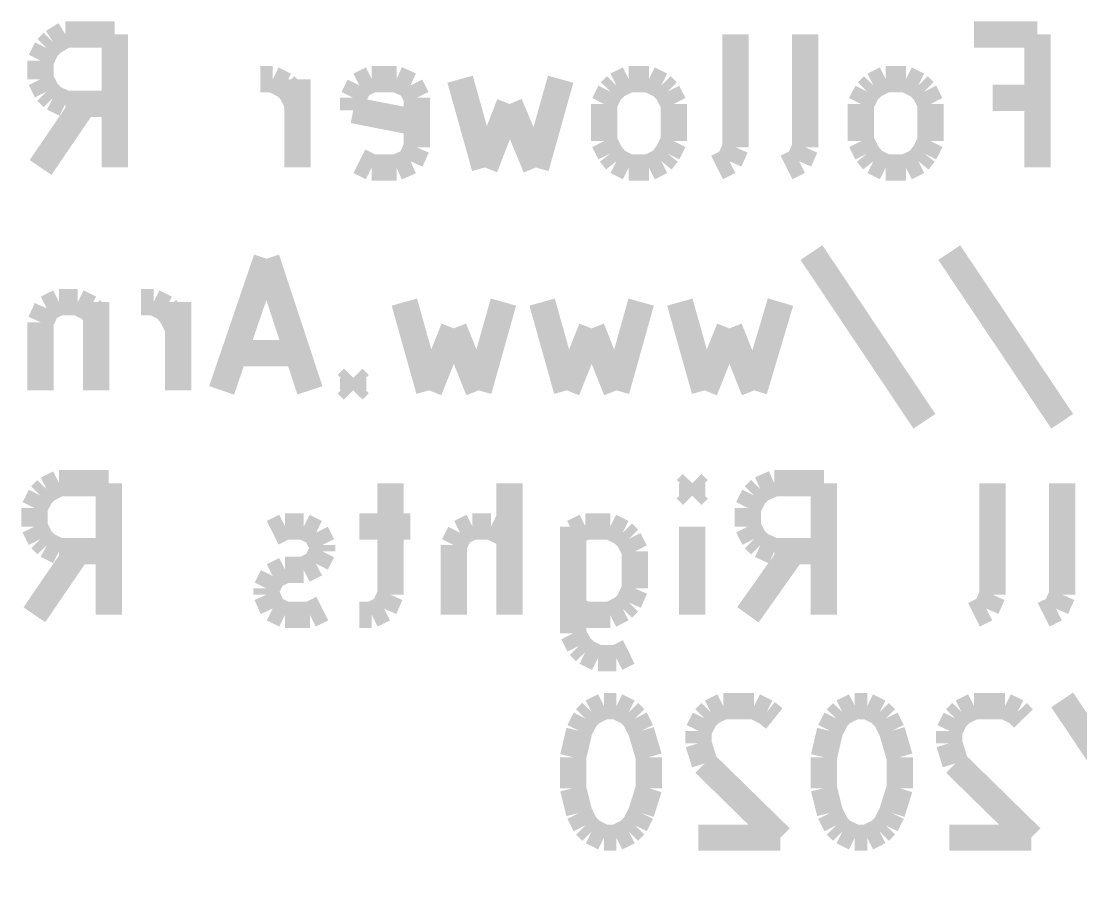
# Model space of a CAD drawing. Header units: millimetres. Extents: x 10 to 287, y 10 to 200.
# Drawn here: x 112.49 to 124.57, y 128.31 to 138.12 of the extents above; entities that cross this region are included whole.
import ezdxf

# ---------------------------------------------------------------- set-up
doc = ezdxf.new("R2010")
doc.units = ezdxf.units.MM
doc.layers.add('P', color=7, linetype='Continuous')

msp = doc.modelspace()

# ---------------------------------------------------------------- linework, layer by layer
at = {"layer": 'P', "const_width": 0.3}
for points in [[(112.854, 137.883), (112.783, 137.813)], [(112.854, 137.883), (112.783, 137.813)], [(112.854, 137.883), (112.783, 137.813)], [(112.854, 137.883), (112.783, 137.813)], [(112.995, 137.971), (112.854, 137.883)], [(112.995, 137.971), (112.854, 137.883)], [(112.995, 137.971), (112.854, 137.883)], [(112.995, 137.971), (112.854, 137.883)], [(113.559, 137.971), (112.995, 137.971)], [(113.559, 137.971), (112.995, 137.971)], [(113.559, 137.971), (112.995, 137.971)], [(113.559, 137.971), (112.995, 137.971)], [(113.559, 136.454), (113.559, 137.971)], [(113.559, 136.454), (113.559, 137.971)], [(113.559, 136.454), (113.559, 137.971)], [(113.559, 136.454), (113.559, 137.971)], [(120.632, 136.684), (120.632, 137.971)], [(120.632, 136.684), (120.632, 137.971)], [(120.632, 136.684), (120.632, 137.971)], [(120.632, 136.684), (120.632, 137.971)], [(121.426, 136.684), (121.426, 137.971)], [(121.426, 136.684), (121.426, 137.971)], [(121.426, 136.684), (121.426, 137.971)], [(121.426, 136.684), (121.426, 137.971)], [(124.072, 137.971), (123.349, 137.971)], [(124.072, 137.971), (123.349, 137.971)], [(124.072, 137.971), (123.349, 137.971)], [(124.072, 137.971), (123.349, 137.971)], [(124.072, 136.454), (124.072, 137.971)], [(124.072, 136.454), (124.072, 137.971)], [(124.072, 136.454), (124.072, 137.971)], [(124.072, 136.454), (124.072, 137.971)], [(112.783, 137.813), (112.713, 137.672)], [(112.783, 137.813), (112.713, 137.672)], [(112.783, 137.813), (112.713, 137.672)], [(112.783, 137.813), (112.713, 137.672)], [(112.713, 137.672), (112.713, 137.46)], [(112.713, 137.672), (112.713, 137.46)], [(112.713, 137.672), (112.713, 137.46)], [(112.713, 137.672), (112.713, 137.46)], [(112.713, 137.46), (112.783, 137.319)], [(112.713, 137.46), (112.783, 137.319)], [(112.713, 137.46), (112.783, 137.319)], [(112.713, 137.46), (112.783, 137.319)], [(115.358, 137.46), (115.217, 137.46)], [(115.358, 137.46), (115.217, 137.46)], [(115.358, 137.46), (115.217, 137.46)], [(115.358, 137.46), (115.217, 137.46)], [(115.499, 137.389), (115.358, 137.46)], [(115.499, 137.389), (115.358, 137.46)], [(115.499, 137.389), (115.358, 137.46)], [(115.499, 137.389), (115.358, 137.46)], [(115.57, 137.319), (115.499, 137.389)], [(115.57, 137.319), (115.499, 137.389)], [(115.57, 137.319), (115.499, 137.389)], [(115.57, 137.319), (115.499, 137.389)], [(115.641, 136.454), (115.641, 137.46)], [(115.641, 136.454), (115.641, 137.46)], [(115.641, 136.454), (115.641, 137.46)], [(115.641, 136.454), (115.641, 137.46)], [(116.346, 137.389), (116.276, 137.248)], [(116.346, 137.389), (116.276, 137.248)], [(116.346, 137.389), (116.276, 137.248)], [(116.346, 137.389), (116.276, 137.248)], [(116.487, 137.46), (116.346, 137.389)], [(116.487, 137.46), (116.346, 137.389)], [(116.487, 137.46), (116.346, 137.389)], [(116.487, 137.46), (116.346, 137.389)], [(116.769, 137.46), (116.487, 137.46)], [(116.769, 137.46), (116.487, 137.46)], [(116.769, 137.46), (116.487, 137.46)], [(116.769, 137.46), (116.487, 137.46)], [(116.928, 137.389), (116.769, 137.46)], [(116.928, 137.389), (116.769, 137.46)], [(116.928, 137.389), (116.769, 137.46)], [(116.928, 137.389), (116.769, 137.46)], [(116.999, 137.248), (116.928, 137.389)], [(116.999, 137.248), (116.928, 137.389)], [(116.999, 137.248), (116.928, 137.389)], [(116.999, 137.248), (116.928, 137.389)], [(117.775, 136.454), (117.493, 137.46)], [(117.775, 136.454), (117.493, 137.46)], [(117.775, 136.454), (117.493, 137.46)], [(117.775, 136.454), (117.493, 137.46)], [(118.639, 137.46), (118.357, 136.454)], [(118.639, 137.46), (118.357, 136.454)], [(118.639, 137.46), (118.357, 136.454)], [(118.639, 137.46), (118.357, 136.454)], [(119.274, 137.389), (119.204, 137.319)], [(119.274, 137.389), (119.204, 137.319)], [(119.274, 137.389), (119.204, 137.319)], [(119.274, 137.389), (119.204, 137.319)], [(119.415, 137.46), (119.274, 137.389)], [(119.415, 137.46), (119.274, 137.389)], [(119.415, 137.46), (119.274, 137.389)], [(119.415, 137.46), (119.274, 137.389)], [(119.645, 137.46), (119.415, 137.46)], [(119.645, 137.46), (119.415, 137.46)], [(119.645, 137.46), (119.415, 137.46)], [(119.645, 137.46), (119.415, 137.46)], [(119.786, 137.389), (119.645, 137.46)], [(119.786, 137.389), (119.645, 137.46)], [(119.786, 137.389), (119.645, 137.46)], [(119.786, 137.389), (119.645, 137.46)], [(119.856, 137.319), (119.786, 137.389)], [(119.856, 137.319), (119.786, 137.389)], [(119.856, 137.319), (119.786, 137.389)], [(119.856, 137.319), (119.786, 137.389)], [(122.202, 137.389), (122.132, 137.319)], [(122.202, 137.389), (122.132, 137.319)], [(122.202, 137.389), (122.132, 137.319)], [(122.202, 137.389), (122.132, 137.319)], [(122.343, 137.46), (122.202, 137.389)], [(122.343, 137.46), (122.202, 137.389)], [(122.343, 137.46), (122.202, 137.389)], [(122.343, 137.46), (122.202, 137.389)], [(122.573, 137.46), (122.343, 137.46)], [(122.573, 137.46), (122.343, 137.46)], [(122.573, 137.46), (122.343, 137.46)], [(122.573, 137.46), (122.343, 137.46)], [(122.714, 137.389), (122.573, 137.46)], [(122.714, 137.389), (122.573, 137.46)], [(122.714, 137.389), (122.573, 137.46)], [(122.714, 137.389), (122.573, 137.46)], [(122.784, 137.319), (122.714, 137.389)], [(122.784, 137.319), (122.714, 137.389)], [(122.784, 137.319), (122.714, 137.389)], [(122.784, 137.319), (122.714, 137.389)], [(112.783, 137.319), (112.854, 137.248)], [(112.783, 137.319), (112.854, 137.248)], [(112.783, 137.319), (112.854, 137.248)], [(112.783, 137.319), (112.854, 137.248)], [(115.641, 137.178), (115.57, 137.319)], [(115.641, 137.178), (115.57, 137.319)], [(115.641, 137.178), (115.57, 137.319)], [(115.641, 137.178), (115.57, 137.319)], [(119.204, 137.319), (119.133, 137.178)], [(119.204, 137.319), (119.133, 137.178)], [(119.204, 137.319), (119.133, 137.178)], [(119.204, 137.319), (119.133, 137.178)], [(119.927, 137.178), (119.856, 137.319)], [(119.927, 137.178), (119.856, 137.319)], [(119.927, 137.178), (119.856, 137.319)], [(119.927, 137.178), (119.856, 137.319)], [(122.132, 137.319), (122.061, 137.178)], [(122.132, 137.319), (122.061, 137.178)], [(122.132, 137.319), (122.061, 137.178)], [(122.132, 137.319), (122.061, 137.178)], [(122.855, 137.178), (122.784, 137.319)], [(122.855, 137.178), (122.784, 137.319)], [(122.855, 137.178), (122.784, 137.319)], [(122.855, 137.178), (122.784, 137.319)], [(112.713, 136.454), (113.206, 137.178)], [(112.713, 136.454), (113.206, 137.178)], [(112.713, 136.454), (113.206, 137.178)], [(112.713, 136.454), (113.206, 137.178)], [(112.854, 137.248), (112.995, 137.178)], [(112.854, 137.248), (112.995, 137.178)], [(112.854, 137.248), (112.995, 137.178)], [(112.854, 137.248), (112.995, 137.178)], [(112.995, 137.178), (113.559, 137.178)], [(112.995, 137.178), (113.559, 137.178)], [(112.995, 137.178), (113.559, 137.178)], [(112.995, 137.178), (113.559, 137.178)], [(116.276, 137.248), (116.276, 137.107)], [(116.276, 137.248), (116.276, 137.107)], [(116.276, 137.248), (116.276, 137.107)], [(116.276, 137.248), (116.276, 137.107)], [(116.999, 136.684), (116.999, 137.248)], [(116.999, 136.684), (116.999, 137.248)], [(116.999, 136.684), (116.999, 137.248)], [(116.999, 136.684), (116.999, 137.248)], [(118.057, 137.178), (117.775, 136.454)], [(118.057, 137.178), (117.775, 136.454)], [(118.057, 137.178), (117.775, 136.454)], [(118.057, 137.178), (117.775, 136.454)], [(118.357, 136.454), (118.057, 137.178)], [(118.357, 136.454), (118.057, 137.178)], [(118.357, 136.454), (118.057, 137.178)], [(118.357, 136.454), (118.057, 137.178)], [(119.133, 137.178), (119.133, 136.754)], [(119.133, 137.178), (119.133, 136.754)], [(119.133, 137.178), (119.133, 136.754)], [(119.133, 137.178), (119.133, 136.754)], [(119.927, 136.754), (119.927, 137.178)], [(119.927, 136.754), (119.927, 137.178)], [(119.927, 136.754), (119.927, 137.178)], [(119.927, 136.754), (119.927, 137.178)], [(122.061, 137.178), (122.061, 136.754)], [(122.061, 137.178), (122.061, 136.754)], [(122.061, 137.178), (122.061, 136.754)], [(122.061, 137.178), (122.061, 136.754)], [(122.855, 136.754), (122.855, 137.178)], [(122.855, 136.754), (122.855, 137.178)], [(122.855, 136.754), (122.855, 137.178)], [(122.855, 136.754), (122.855, 137.178)], [(123.56, 137.248), (124.072, 137.248)], [(123.56, 137.248), (124.072, 137.248)], [(123.56, 137.248), (124.072, 137.248)], [(123.56, 137.248), (124.072, 137.248)], [(116.276, 137.107), (116.999, 136.966)], [(116.276, 137.107), (116.999, 136.966)], [(116.276, 137.107), (116.999, 136.966)], [(116.276, 137.107), (116.999, 136.966)], [(116.928, 136.525), (116.999, 136.684)], [(116.928, 136.525), (116.999, 136.684)], [(116.928, 136.525), (116.999, 136.684)], [(116.928, 136.525), (116.999, 136.684)], [(119.133, 136.754), (119.204, 136.613)], [(119.133, 136.754), (119.204, 136.613)], [(119.133, 136.754), (119.204, 136.613)], [(119.133, 136.754), (119.204, 136.613)], [(119.856, 136.613), (119.927, 136.754)], [(119.856, 136.613), (119.927, 136.754)], [(119.856, 136.613), (119.927, 136.754)], [(119.856, 136.613), (119.927, 136.754)], [(120.562, 136.525), (120.632, 136.684)], [(120.562, 136.525), (120.632, 136.684)], [(120.562, 136.525), (120.632, 136.684)], [(120.562, 136.525), (120.632, 136.684)], [(121.356, 136.525), (121.426, 136.684)], [(121.356, 136.525), (121.426, 136.684)], [(121.356, 136.525), (121.426, 136.684)], [(121.356, 136.525), (121.426, 136.684)], [(122.061, 136.754), (122.132, 136.613)], [(122.061, 136.754), (122.132, 136.613)], [(122.061, 136.754), (122.132, 136.613)], [(122.061, 136.754), (122.132, 136.613)], [(122.784, 136.613), (122.855, 136.754)], [(122.784, 136.613), (122.855, 136.754)], [(122.784, 136.613), (122.855, 136.754)], [(122.784, 136.613), (122.855, 136.754)], [(119.204, 136.613), (119.274, 136.525)], [(119.204, 136.613), (119.274, 136.525)], [(119.204, 136.613), (119.274, 136.525)], [(119.204, 136.613), (119.274, 136.525)], [(119.786, 136.525), (119.856, 136.613)], [(119.786, 136.525), (119.856, 136.613)], [(119.786, 136.525), (119.856, 136.613)], [(119.786, 136.525), (119.856, 136.613)], [(122.132, 136.613), (122.202, 136.525)], [(122.132, 136.613), (122.202, 136.525)], [(122.132, 136.613), (122.202, 136.525)], [(122.132, 136.613), (122.202, 136.525)], [(122.714, 136.525), (122.784, 136.613)], [(122.714, 136.525), (122.784, 136.613)], [(122.714, 136.525), (122.784, 136.613)], [(122.714, 136.525), (122.784, 136.613)], [(116.346, 136.525), (116.487, 136.454)], [(116.346, 136.525), (116.487, 136.454)], [(116.346, 136.525), (116.487, 136.454)], [(116.346, 136.525), (116.487, 136.454)], [(116.487, 136.454), (116.769, 136.454)], [(116.487, 136.454), (116.769, 136.454)], [(116.487, 136.454), (116.769, 136.454)], [(116.487, 136.454), (116.769, 136.454)], [(116.769, 136.454), (116.928, 136.525)], [(116.769, 136.454), (116.928, 136.525)], [(116.769, 136.454), (116.928, 136.525)], [(116.769, 136.454), (116.928, 136.525)], [(119.274, 136.525), (119.415, 136.454)], [(119.274, 136.525), (119.415, 136.454)], [(119.274, 136.525), (119.415, 136.454)], [(119.274, 136.525), (119.415, 136.454)], [(119.415, 136.454), (119.645, 136.454)], [(119.415, 136.454), (119.645, 136.454)], [(119.415, 136.454), (119.645, 136.454)], [(119.415, 136.454), (119.645, 136.454)], [(119.645, 136.454), (119.786, 136.525)], [(119.645, 136.454), (119.786, 136.525)], [(119.645, 136.454), (119.786, 136.525)], [(119.645, 136.454), (119.786, 136.525)], [(120.421, 136.454), (120.562, 136.525)], [(120.421, 136.454), (120.562, 136.525)], [(120.421, 136.454), (120.562, 136.525)], [(120.421, 136.454), (120.562, 136.525)], [(121.214, 136.454), (121.356, 136.525)], [(121.214, 136.454), (121.356, 136.525)], [(121.214, 136.454), (121.356, 136.525)], [(121.214, 136.454), (121.356, 136.525)], [(122.202, 136.525), (122.343, 136.454)], [(122.202, 136.525), (122.343, 136.454)], [(122.202, 136.525), (122.343, 136.454)], [(122.202, 136.525), (122.343, 136.454)], [(122.343, 136.454), (122.573, 136.454)], [(122.343, 136.454), (122.573, 136.454)], [(122.343, 136.454), (122.573, 136.454)], [(122.343, 136.454), (122.573, 136.454)], [(122.573, 136.454), (122.714, 136.525)], [(122.573, 136.454), (122.714, 136.525)], [(122.573, 136.454), (122.714, 136.525)], [(122.573, 136.454), (122.714, 136.525)], [(121.497, 135.484), (122.784, 133.562)], [(121.497, 135.484), (122.784, 133.562)], [(121.497, 135.484), (122.784, 133.562)], [(121.497, 135.484), (122.784, 133.562)], [(123.067, 135.484), (124.354, 133.562)], [(123.067, 135.484), (124.354, 133.562)], [(123.067, 135.484), (124.354, 133.562)], [(123.067, 135.484), (124.354, 133.562)], [(115.288, 135.414), (114.776, 133.914)], [(115.288, 135.414), (114.776, 133.914)], [(115.288, 135.414), (114.776, 133.914)], [(115.288, 135.414), (114.776, 133.914)], [(115.782, 133.914), (115.288, 135.414)], [(115.782, 133.914), (115.288, 135.414)], [(115.782, 133.914), (115.288, 135.414)], [(115.782, 133.914), (115.288, 135.414)], [(112.783, 134.849), (112.713, 134.691)], [(112.783, 134.849), (112.713, 134.691)], [(112.783, 134.849), (112.713, 134.691)], [(112.783, 134.849), (112.713, 134.691)], [(112.924, 134.92), (112.783, 134.849)], [(112.924, 134.92), (112.783, 134.849)], [(112.924, 134.92), (112.783, 134.849)], [(112.924, 134.92), (112.783, 134.849)], [(113.136, 134.92), (112.924, 134.92)], [(113.136, 134.92), (112.924, 134.92)], [(113.136, 134.92), (112.924, 134.92)], [(113.136, 134.92), (112.924, 134.92)], [(113.277, 134.849), (113.136, 134.92)], [(113.277, 134.849), (113.136, 134.92)], [(113.277, 134.849), (113.136, 134.92)], [(113.277, 134.849), (113.136, 134.92)], [(113.348, 134.761), (113.277, 134.849)], [(113.348, 134.761), (113.277, 134.849)], [(113.348, 134.761), (113.277, 134.849)], [(113.348, 134.761), (113.277, 134.849)], [(113.348, 134.92), (113.348, 133.914)], [(113.348, 134.92), (113.348, 133.914)], [(113.348, 134.92), (113.348, 133.914)], [(113.348, 134.92), (113.348, 133.914)], [(114, 134.92), (113.859, 134.92)], [(114, 134.92), (113.859, 134.92)], [(114, 134.92), (113.859, 134.92)], [(114, 134.92), (113.859, 134.92)], [(114.141, 134.849), (114, 134.92)], [(114.141, 134.849), (114, 134.92)], [(114.141, 134.849), (114, 134.92)], [(114.141, 134.849), (114, 134.92)], [(114.212, 134.761), (114.141, 134.849)], [(114.212, 134.761), (114.141, 134.849)], [(114.212, 134.761), (114.141, 134.849)], [(114.212, 134.761), (114.141, 134.849)], [(114.282, 133.914), (114.282, 134.92)], [(114.282, 133.914), (114.282, 134.92)], [(114.282, 133.914), (114.282, 134.92)], [(114.282, 133.914), (114.282, 134.92)], [(117.14, 133.914), (116.858, 134.92)], [(117.14, 133.914), (116.858, 134.92)], [(117.14, 133.914), (116.858, 134.92)], [(117.14, 133.914), (116.858, 134.92)], [(117.987, 134.92), (117.704, 133.914)], [(117.987, 134.92), (117.704, 133.914)], [(117.987, 134.92), (117.704, 133.914)], [(117.987, 134.92), (117.704, 133.914)], [(118.71, 133.914), (118.428, 134.92)], [(118.71, 133.914), (118.428, 134.92)], [(118.71, 133.914), (118.428, 134.92)], [(118.71, 133.914), (118.428, 134.92)], [(119.556, 134.92), (119.274, 133.914)], [(119.556, 134.92), (119.274, 133.914)], [(119.556, 134.92), (119.274, 133.914)], [(119.556, 134.92), (119.274, 133.914)], [(120.28, 133.914), (119.997, 134.92)], [(120.28, 133.914), (119.997, 134.92)], [(120.28, 133.914), (119.997, 134.92)], [(120.28, 133.914), (119.997, 134.92)], [(121.144, 134.92), (120.844, 133.914)], [(121.144, 134.92), (120.844, 133.914)], [(121.144, 134.92), (120.844, 133.914)], [(121.144, 134.92), (120.844, 133.914)], [(114.282, 134.62), (114.212, 134.761)], [(114.282, 134.62), (114.212, 134.761)], [(114.282, 134.62), (114.212, 134.761)], [(114.282, 134.62), (114.212, 134.761)], [(112.713, 134.691), (112.713, 133.914)], [(112.713, 134.691), (112.713, 133.914)], [(112.713, 134.691), (112.713, 133.914)], [(112.713, 134.691), (112.713, 133.914)], [(117.422, 134.62), (117.14, 133.914)], [(117.422, 134.62), (117.14, 133.914)], [(117.422, 134.62), (117.14, 133.914)], [(117.422, 134.62), (117.14, 133.914)], [(117.704, 133.914), (117.422, 134.62)], [(117.704, 133.914), (117.422, 134.62)], [(117.704, 133.914), (117.422, 134.62)], [(117.704, 133.914), (117.422, 134.62)], [(118.992, 134.62), (118.71, 133.914)], [(118.992, 134.62), (118.71, 133.914)], [(118.992, 134.62), (118.71, 133.914)], [(118.992, 134.62), (118.71, 133.914)], [(119.274, 133.914), (118.992, 134.62)], [(119.274, 133.914), (118.992, 134.62)], [(119.274, 133.914), (118.992, 134.62)], [(119.274, 133.914), (118.992, 134.62)], [(120.562, 134.62), (120.28, 133.914)], [(120.562, 134.62), (120.28, 133.914)], [(120.562, 134.62), (120.28, 133.914)], [(120.562, 134.62), (120.28, 133.914)], [(120.844, 133.914), (120.562, 134.62)], [(120.844, 133.914), (120.562, 134.62)], [(120.844, 133.914), (120.562, 134.62)], [(120.844, 133.914), (120.562, 134.62)], [(115.641, 134.338), (114.917, 134.338)], [(115.641, 134.338), (114.917, 134.338)], [(115.641, 134.338), (114.917, 134.338)], [(115.641, 134.338), (114.917, 134.338)], [(116.276, 134.056), (116.205, 133.985)], [(116.276, 134.056), (116.205, 133.985)], [(116.276, 134.056), (116.205, 133.985)], [(116.276, 134.056), (116.205, 133.985)], [(116.346, 133.985), (116.276, 134.056)], [(116.276, 134.056), (116.276, 133.914)], [(116.346, 133.985), (116.276, 134.056)], [(116.276, 134.056), (116.276, 133.914)], [(116.346, 133.985), (116.276, 134.056)], [(116.276, 134.056), (116.276, 133.914)], [(116.346, 133.985), (116.276, 134.056)], [(116.276, 134.056), (116.276, 133.914)], [(116.205, 133.985), (116.276, 133.914)], [(116.205, 133.985), (116.276, 133.914)], [(116.205, 133.985), (116.276, 133.914)], [(116.205, 133.985), (116.276, 133.914)], [(116.276, 133.914), (116.346, 133.985)], [(116.276, 133.914), (116.346, 133.985)], [(116.276, 133.914), (116.346, 133.985)], [(116.276, 133.914), (116.346, 133.985)], [(112.783, 132.786), (112.713, 132.715)], [(112.783, 132.786), (112.713, 132.715)], [(112.783, 132.786), (112.713, 132.715)], [(112.783, 132.786), (112.713, 132.715)], [(112.924, 132.856), (112.783, 132.786)], [(112.924, 132.856), (112.783, 132.786)], [(112.924, 132.856), (112.783, 132.786)], [(112.924, 132.856), (112.783, 132.786)], [(113.489, 132.856), (112.924, 132.856)], [(113.489, 132.856), (112.924, 132.856)], [(113.489, 132.856), (112.924, 132.856)], [(113.489, 132.856), (112.924, 132.856)], [(113.489, 131.357), (113.489, 132.856)], [(113.489, 131.357), (113.489, 132.856)], [(113.489, 131.357), (113.489, 132.856)], [(113.489, 131.357), (113.489, 132.856)], [(116.699, 132.856), (116.699, 131.586)], [(116.699, 132.856), (116.699, 131.586)], [(116.699, 132.856), (116.699, 131.586)], [(116.699, 132.856), (116.699, 131.586)], [(118.057, 131.357), (118.057, 132.856)], [(118.057, 131.357), (118.057, 132.856)], [(118.057, 131.357), (118.057, 132.856)], [(118.057, 131.357), (118.057, 132.856)], [(120.068, 132.786), (120.138, 132.856)], [(120.068, 132.786), (120.138, 132.856)], [(120.068, 132.786), (120.138, 132.856)], [(120.068, 132.786), (120.138, 132.856)], [(120.138, 132.715), (120.068, 132.786)], [(120.138, 132.715), (120.068, 132.786)], [(120.138, 132.715), (120.068, 132.786)], [(120.138, 132.715), (120.068, 132.786)], [(120.138, 132.856), (120.209, 132.786)], [(120.138, 132.856), (120.138, 132.715)], [(120.138, 132.856), (120.209, 132.786)], [(120.138, 132.856), (120.138, 132.715)], [(120.138, 132.856), (120.209, 132.786)], [(120.138, 132.856), (120.138, 132.715)], [(120.138, 132.856), (120.209, 132.786)], [(120.138, 132.856), (120.138, 132.715)], [(120.209, 132.786), (120.138, 132.715)], [(120.209, 132.786), (120.138, 132.715)], [(120.209, 132.786), (120.138, 132.715)], [(120.209, 132.786), (120.138, 132.715)], [(120.915, 132.786), (120.844, 132.715)], [(120.915, 132.786), (120.844, 132.715)], [(120.915, 132.786), (120.844, 132.715)], [(120.915, 132.786), (120.844, 132.715)], [(121.073, 132.856), (120.915, 132.786)], [(121.073, 132.856), (120.915, 132.786)], [(121.073, 132.856), (120.915, 132.786)], [(121.073, 132.856), (120.915, 132.786)], [(121.638, 132.856), (121.073, 132.856)], [(121.638, 132.856), (121.073, 132.856)], [(121.638, 132.856), (121.073, 132.856)], [(121.638, 132.856), (121.073, 132.856)], [(121.638, 131.357), (121.638, 132.856)], [(121.638, 131.357), (121.638, 132.856)], [(121.638, 131.357), (121.638, 132.856)], [(121.638, 131.357), (121.638, 132.856)], [(123.56, 131.586), (123.56, 132.856)], [(123.56, 131.586), (123.56, 132.856)], [(123.56, 131.586), (123.56, 132.856)], [(123.56, 131.586), (123.56, 132.856)], [(124.354, 131.586), (124.354, 132.856)], [(124.354, 131.586), (124.354, 132.856)], [(124.354, 131.586), (124.354, 132.856)], [(124.354, 131.586), (124.354, 132.856)], [(112.713, 132.715), (112.642, 132.574)], [(112.713, 132.715), (112.642, 132.574)], [(112.713, 132.715), (112.642, 132.574)], [(112.713, 132.715), (112.642, 132.574)], [(120.844, 132.715), (120.773, 132.574)], [(120.844, 132.715), (120.773, 132.574)], [(120.844, 132.715), (120.773, 132.574)], [(120.844, 132.715), (120.773, 132.574)], [(112.642, 132.574), (112.642, 132.362)], [(112.642, 132.574), (112.642, 132.362)], [(112.642, 132.574), (112.642, 132.362)], [(112.642, 132.574), (112.642, 132.362)], [(120.773, 132.574), (120.773, 132.362)], [(120.773, 132.574), (120.773, 132.362)], [(120.773, 132.574), (120.773, 132.362)], [(120.773, 132.574), (120.773, 132.362)], [(112.642, 132.362), (112.713, 132.221)], [(112.642, 132.362), (112.713, 132.221)], [(112.642, 132.362), (112.713, 132.221)], [(112.642, 132.362), (112.713, 132.221)], [(115.499, 132.362), (115.358, 132.292)], [(115.499, 132.362), (115.358, 132.292)], [(115.499, 132.362), (115.358, 132.292)], [(115.499, 132.362), (115.358, 132.292)], [(115.711, 132.362), (115.499, 132.362)], [(115.711, 132.362), (115.499, 132.362)], [(115.711, 132.362), (115.499, 132.362)], [(115.711, 132.362), (115.499, 132.362)], [(115.852, 132.292), (115.711, 132.362)], [(115.852, 132.292), (115.711, 132.362)], [(115.852, 132.292), (115.711, 132.362)], [(115.852, 132.292), (115.711, 132.362)], [(116.928, 132.362), (116.346, 132.362)], [(116.928, 132.362), (116.346, 132.362)], [(116.928, 132.362), (116.346, 132.362)], [(116.928, 132.362), (116.346, 132.362)], [(117.493, 132.292), (117.634, 132.362)], [(117.493, 132.292), (117.634, 132.362)], [(117.493, 132.292), (117.634, 132.362)], [(117.493, 132.292), (117.634, 132.362)], [(117.634, 132.362), (117.845, 132.362)], [(117.634, 132.362), (117.845, 132.362)], [(117.634, 132.362), (117.845, 132.362)], [(117.634, 132.362), (117.845, 132.362)], [(117.845, 132.362), (117.987, 132.292)], [(117.845, 132.362), (117.987, 132.292)], [(117.845, 132.362), (117.987, 132.292)], [(117.845, 132.362), (117.987, 132.292)], [(118.78, 132.362), (118.78, 131.145)], [(118.921, 132.362), (118.78, 132.292)], [(118.78, 132.362), (118.78, 131.145)], [(118.921, 132.362), (118.78, 132.292)], [(118.78, 132.362), (118.78, 131.145)], [(118.921, 132.362), (118.78, 132.292)], [(118.78, 132.362), (118.78, 131.145)], [(118.921, 132.362), (118.78, 132.292)], [(119.204, 132.362), (118.921, 132.362)], [(119.204, 132.362), (118.921, 132.362)], [(119.204, 132.362), (118.921, 132.362)], [(119.204, 132.362), (118.921, 132.362)], [(119.345, 132.292), (119.204, 132.362)], [(119.345, 132.292), (119.204, 132.362)], [(119.345, 132.292), (119.204, 132.362)], [(119.345, 132.292), (119.204, 132.362)], [(120.138, 131.357), (120.138, 132.362)], [(120.138, 131.357), (120.138, 132.362)], [(120.138, 131.357), (120.138, 132.362)], [(120.138, 131.357), (120.138, 132.362)], [(120.773, 132.362), (120.844, 132.221)], [(120.773, 132.362), (120.844, 132.221)], [(120.773, 132.362), (120.844, 132.221)], [(120.773, 132.362), (120.844, 132.221)], [(112.713, 132.221), (112.783, 132.151)], [(112.713, 132.221), (112.783, 132.151)], [(112.713, 132.221), (112.783, 132.151)], [(112.713, 132.221), (112.783, 132.151)], [(115.923, 132.151), (115.852, 132.292)], [(115.923, 132.151), (115.852, 132.292)], [(115.923, 132.151), (115.852, 132.292)], [(115.923, 132.151), (115.852, 132.292)], [(117.422, 132.151), (117.493, 132.292)], [(117.422, 132.151), (117.493, 132.292)], [(117.422, 132.151), (117.493, 132.292)], [(117.422, 132.151), (117.493, 132.292)], [(117.987, 132.292), (118.057, 132.221)], [(117.987, 132.292), (118.057, 132.221)], [(117.987, 132.292), (118.057, 132.221)], [(117.987, 132.292), (118.057, 132.221)], [(119.415, 132.221), (119.345, 132.292)], [(119.415, 132.221), (119.345, 132.292)], [(119.415, 132.221), (119.345, 132.292)], [(119.415, 132.221), (119.345, 132.292)], [(119.486, 132.08), (119.415, 132.221)], [(119.486, 132.08), (119.415, 132.221)], [(119.486, 132.08), (119.415, 132.221)], [(119.486, 132.08), (119.415, 132.221)], [(120.844, 132.221), (120.915, 132.151)], [(120.844, 132.221), (120.915, 132.151)], [(120.844, 132.221), (120.915, 132.151)], [(120.844, 132.221), (120.915, 132.151)], [(112.642, 131.357), (113.136, 132.08)], [(112.642, 131.357), (113.136, 132.08)], [(112.642, 131.357), (113.136, 132.08)], [(112.642, 131.357), (113.136, 132.08)], [(112.783, 132.151), (112.924, 132.08)], [(112.783, 132.151), (112.924, 132.08)], [(112.783, 132.151), (112.924, 132.08)], [(112.783, 132.151), (112.924, 132.08)], [(112.924, 132.08), (113.489, 132.08)], [(112.924, 132.08), (113.489, 132.08)], [(112.924, 132.08), (113.489, 132.08)], [(112.924, 132.08), (113.489, 132.08)], [(115.852, 131.939), (115.923, 132.08)], [(115.852, 131.939), (115.923, 132.08)], [(115.852, 131.939), (115.923, 132.08)], [(115.852, 131.939), (115.923, 132.08)], [(115.923, 132.08), (115.923, 132.151)], [(115.923, 132.08), (115.923, 132.151)], [(115.923, 132.08), (115.923, 132.151)], [(115.923, 132.08), (115.923, 132.151)], [(117.422, 131.357), (117.422, 132.151)], [(117.422, 131.357), (117.422, 132.151)], [(117.422, 131.357), (117.422, 132.151)], [(117.422, 131.357), (117.422, 132.151)], [(119.486, 131.657), (119.486, 132.08)], [(119.486, 131.657), (119.486, 132.08)], [(119.486, 131.657), (119.486, 132.08)], [(119.486, 131.657), (119.486, 132.08)], [(120.773, 131.357), (121.285, 132.08)], [(120.773, 131.357), (121.285, 132.08)], [(120.773, 131.357), (121.285, 132.08)], [(120.773, 131.357), (121.285, 132.08)], [(120.915, 132.151), (121.073, 132.08)], [(120.915, 132.151), (121.073, 132.08)], [(120.915, 132.151), (121.073, 132.08)], [(120.915, 132.151), (121.073, 132.08)], [(121.073, 132.08), (121.638, 132.08)], [(121.073, 132.08), (121.638, 132.08)], [(121.073, 132.08), (121.638, 132.08)], [(121.073, 132.08), (121.638, 132.08)], [(115.358, 131.798), (115.499, 131.868)], [(115.358, 131.798), (115.499, 131.868)], [(115.358, 131.798), (115.499, 131.868)], [(115.358, 131.798), (115.499, 131.868)], [(115.499, 131.868), (115.711, 131.868)], [(115.499, 131.868), (115.711, 131.868)], [(115.499, 131.868), (115.711, 131.868)], [(115.499, 131.868), (115.711, 131.868)], [(115.711, 131.868), (115.852, 131.939)], [(115.711, 131.868), (115.852, 131.939)], [(115.711, 131.868), (115.852, 131.939)], [(115.711, 131.868), (115.852, 131.939)], [(115.288, 131.657), (115.358, 131.798)], [(115.288, 131.657), (115.358, 131.798)], [(115.288, 131.657), (115.358, 131.798)], [(115.288, 131.657), (115.358, 131.798)], [(115.288, 131.586), (115.288, 131.657)], [(115.288, 131.586), (115.288, 131.657)], [(115.288, 131.586), (115.288, 131.657)], [(115.288, 131.586), (115.288, 131.657)], [(115.358, 131.427), (115.288, 131.586)], [(115.358, 131.427), (115.288, 131.586)], [(115.358, 131.427), (115.288, 131.586)], [(115.358, 131.427), (115.288, 131.586)], [(116.699, 131.586), (116.628, 131.427)], [(116.699, 131.586), (116.628, 131.427)], [(116.699, 131.586), (116.628, 131.427)], [(116.699, 131.586), (116.628, 131.427)], [(119.415, 131.498), (119.486, 131.657)], [(119.415, 131.498), (119.486, 131.657)], [(119.415, 131.498), (119.486, 131.657)], [(119.415, 131.498), (119.486, 131.657)], [(123.49, 131.427), (123.56, 131.586)], [(123.49, 131.427), (123.56, 131.586)], [(123.49, 131.427), (123.56, 131.586)], [(123.49, 131.427), (123.56, 131.586)], [(124.284, 131.427), (124.354, 131.586)], [(124.284, 131.427), (124.354, 131.586)], [(124.284, 131.427), (124.354, 131.586)], [(124.284, 131.427), (124.354, 131.586)], [(119.345, 131.427), (119.415, 131.498)], [(119.345, 131.427), (119.415, 131.498)], [(119.345, 131.427), (119.415, 131.498)], [(119.345, 131.427), (119.415, 131.498)], [(115.499, 131.357), (115.358, 131.427)], [(115.499, 131.357), (115.358, 131.427)], [(115.499, 131.357), (115.358, 131.427)], [(115.499, 131.357), (115.358, 131.427)], [(115.782, 131.357), (115.499, 131.357)], [(115.782, 131.357), (115.499, 131.357)], [(115.782, 131.357), (115.499, 131.357)], [(115.782, 131.357), (115.499, 131.357)], [(115.923, 131.427), (115.782, 131.357)], [(115.923, 131.427), (115.782, 131.357)], [(115.923, 131.427), (115.782, 131.357)], [(115.923, 131.427), (115.782, 131.357)], [(116.487, 131.357), (116.346, 131.357)], [(116.487, 131.357), (116.346, 131.357)], [(116.487, 131.357), (116.346, 131.357)], [(116.487, 131.357), (116.346, 131.357)], [(116.628, 131.427), (116.487, 131.357)], [(116.628, 131.427), (116.487, 131.357)], [(116.628, 131.427), (116.487, 131.357)], [(116.628, 131.427), (116.487, 131.357)], [(118.78, 131.427), (118.921, 131.357)], [(118.78, 131.427), (118.921, 131.357)], [(118.78, 131.427), (118.921, 131.357)], [(118.78, 131.427), (118.921, 131.357)], [(118.921, 131.357), (119.204, 131.357)], [(118.921, 131.357), (119.204, 131.357)], [(118.921, 131.357), (119.204, 131.357)], [(118.921, 131.357), (119.204, 131.357)], [(119.204, 131.357), (119.345, 131.427)], [(119.204, 131.357), (119.345, 131.427)], [(119.204, 131.357), (119.345, 131.427)], [(119.204, 131.357), (119.345, 131.427)], [(123.349, 131.357), (123.49, 131.427)], [(123.349, 131.357), (123.49, 131.427)], [(123.349, 131.357), (123.49, 131.427)], [(123.349, 131.357), (123.49, 131.427)], [(124.143, 131.357), (124.284, 131.427)], [(124.143, 131.357), (124.284, 131.427)], [(124.143, 131.357), (124.284, 131.427)], [(124.143, 131.357), (124.284, 131.427)], [(118.78, 131.145), (118.851, 131.004)], [(118.78, 131.145), (118.851, 131.004)], [(118.78, 131.145), (118.851, 131.004)], [(118.78, 131.145), (118.851, 131.004)], [(118.851, 131.004), (118.921, 130.933)], [(118.851, 131.004), (118.921, 130.933)], [(118.851, 131.004), (118.921, 130.933)], [(118.851, 131.004), (118.921, 130.933)], [(118.921, 130.933), (119.063, 130.863)], [(118.921, 130.933), (119.063, 130.863)], [(118.921, 130.933), (119.063, 130.863)], [(118.921, 130.933), (119.063, 130.863)], [(119.063, 130.863), (119.274, 130.863)], [(119.063, 130.863), (119.274, 130.863)], [(119.063, 130.863), (119.274, 130.863)], [(119.063, 130.863), (119.274, 130.863)], [(119.274, 130.863), (119.415, 130.933)], [(119.274, 130.863), (119.415, 130.933)], [(119.274, 130.863), (119.415, 130.933)], [(119.274, 130.863), (119.415, 130.933)], [(124.354, 130.387), (125.642, 128.464)], [(124.354, 130.387), (125.642, 128.464)], [(124.354, 130.387), (125.642, 128.464)], [(124.354, 130.387), (125.642, 128.464)], [(119.133, 130.316), (118.992, 130.246)], [(119.133, 130.316), (118.992, 130.246)], [(119.133, 130.316), (118.992, 130.246)], [(119.133, 130.316), (118.992, 130.246)], [(119.274, 130.316), (119.133, 130.316)], [(119.274, 130.316), (119.133, 130.316)], [(119.274, 130.316), (119.133, 130.316)], [(119.274, 130.316), (119.133, 130.316)], [(119.415, 130.246), (119.274, 130.316)], [(119.415, 130.246), (119.274, 130.316)], [(119.415, 130.246), (119.274, 130.316)], [(119.415, 130.246), (119.274, 130.316)], [(120.491, 130.316), (120.35, 130.246)], [(120.491, 130.316), (120.35, 130.246)], [(120.491, 130.316), (120.35, 130.246)], [(120.491, 130.316), (120.35, 130.246)], [(120.844, 130.316), (120.491, 130.316)], [(120.844, 130.316), (120.491, 130.316)], [(120.844, 130.316), (120.491, 130.316)], [(120.844, 130.316), (120.491, 130.316)], [(120.985, 130.246), (120.844, 130.316)], [(120.985, 130.246), (120.844, 130.316)], [(120.985, 130.246), (120.844, 130.316)], [(120.985, 130.246), (120.844, 130.316)], [(121.991, 130.316), (121.849, 130.246)], [(121.991, 130.316), (121.849, 130.246)], [(121.991, 130.316), (121.849, 130.246)], [(121.991, 130.316), (121.849, 130.246)], [(122.132, 130.316), (121.991, 130.316)], [(122.132, 130.316), (121.991, 130.316)], [(122.132, 130.316), (121.991, 130.316)], [(122.132, 130.316), (121.991, 130.316)], [(122.273, 130.246), (122.132, 130.316)], [(122.273, 130.246), (122.132, 130.316)], [(122.273, 130.246), (122.132, 130.316)], [(122.273, 130.246), (122.132, 130.316)], [(123.349, 130.316), (123.208, 130.246)], [(123.349, 130.316), (123.208, 130.246)], [(123.349, 130.316), (123.208, 130.246)], [(123.349, 130.316), (123.208, 130.246)], [(123.702, 130.316), (123.349, 130.316)], [(123.702, 130.316), (123.349, 130.316)], [(123.702, 130.316), (123.349, 130.316)], [(123.702, 130.316), (123.349, 130.316)], [(123.843, 130.246), (123.702, 130.316)], [(123.843, 130.246), (123.702, 130.316)], [(123.843, 130.246), (123.702, 130.316)], [(123.843, 130.246), (123.702, 130.316)], [(118.921, 130.175), (118.851, 130.034)], [(118.921, 130.175), (118.851, 130.034)], [(118.921, 130.175), (118.851, 130.034)], [(118.921, 130.175), (118.851, 130.034)], [(118.992, 130.246), (118.921, 130.175)], [(118.992, 130.246), (118.921, 130.175)], [(118.992, 130.246), (118.921, 130.175)], [(118.992, 130.246), (118.921, 130.175)], [(119.486, 130.175), (119.415, 130.246)], [(119.486, 130.175), (119.415, 130.246)], [(119.486, 130.175), (119.415, 130.246)], [(119.486, 130.175), (119.415, 130.246)], [(119.556, 130.034), (119.486, 130.175)], [(119.556, 130.034), (119.486, 130.175)], [(119.556, 130.034), (119.486, 130.175)], [(119.556, 130.034), (119.486, 130.175)], [(120.28, 130.175), (120.209, 130.034)], [(120.28, 130.175), (120.209, 130.034)], [(120.28, 130.175), (120.209, 130.034)], [(120.28, 130.175), (120.209, 130.034)], [(120.35, 130.246), (120.28, 130.175)], [(120.35, 130.246), (120.28, 130.175)], [(120.35, 130.246), (120.28, 130.175)], [(120.35, 130.246), (120.28, 130.175)], [(121.073, 130.175), (120.985, 130.246)], [(121.073, 130.175), (120.985, 130.246)], [(121.073, 130.175), (120.985, 130.246)], [(121.073, 130.175), (120.985, 130.246)], [(121.779, 130.175), (121.708, 130.034)], [(121.779, 130.175), (121.708, 130.034)], [(121.779, 130.175), (121.708, 130.034)], [(121.779, 130.175), (121.708, 130.034)], [(121.849, 130.246), (121.779, 130.175)], [(121.849, 130.246), (121.779, 130.175)], [(121.849, 130.246), (121.779, 130.175)], [(121.849, 130.246), (121.779, 130.175)], [(122.343, 130.175), (122.273, 130.246)], [(122.343, 130.175), (122.273, 130.246)], [(122.343, 130.175), (122.273, 130.246)], [(122.343, 130.175), (122.273, 130.246)], [(122.414, 130.034), (122.343, 130.175)], [(122.414, 130.034), (122.343, 130.175)], [(122.414, 130.034), (122.343, 130.175)], [(122.414, 130.034), (122.343, 130.175)], [(123.137, 130.175), (123.067, 130.034)], [(123.137, 130.175), (123.067, 130.034)], [(123.137, 130.175), (123.067, 130.034)], [(123.137, 130.175), (123.067, 130.034)], [(123.208, 130.246), (123.137, 130.175)], [(123.208, 130.246), (123.137, 130.175)], [(123.208, 130.246), (123.137, 130.175)], [(123.208, 130.246), (123.137, 130.175)], [(123.913, 130.175), (123.843, 130.246)], [(123.913, 130.175), (123.843, 130.246)], [(123.913, 130.175), (123.843, 130.246)], [(123.913, 130.175), (123.843, 130.246)], [(118.851, 130.034), (118.78, 129.734)], [(118.851, 130.034), (118.78, 129.734)], [(118.851, 130.034), (118.78, 129.734)], [(118.851, 130.034), (118.78, 129.734)], [(119.645, 129.734), (119.556, 130.034)], [(119.645, 129.734), (119.556, 130.034)], [(119.645, 129.734), (119.556, 130.034)], [(119.645, 129.734), (119.556, 130.034)], [(120.209, 130.034), (120.209, 129.893)], [(120.209, 130.034), (120.209, 129.893)], [(120.209, 130.034), (120.209, 129.893)], [(120.209, 130.034), (120.209, 129.893)], [(121.708, 130.034), (121.638, 129.734)], [(121.708, 130.034), (121.638, 129.734)], [(121.708, 130.034), (121.638, 129.734)], [(121.708, 130.034), (121.638, 129.734)], [(122.502, 129.734), (122.414, 130.034)], [(122.502, 129.734), (122.414, 130.034)], [(122.502, 129.734), (122.414, 130.034)], [(122.502, 129.734), (122.414, 130.034)], [(123.067, 130.034), (123.067, 129.893)], [(123.067, 130.034), (123.067, 129.893)], [(123.067, 130.034), (123.067, 129.893)], [(123.067, 130.034), (123.067, 129.893)], [(120.209, 129.893), (120.28, 129.663)], [(120.209, 129.893), (120.28, 129.663)], [(120.209, 129.893), (120.28, 129.663)], [(120.209, 129.893), (120.28, 129.663)], [(123.067, 129.893), (123.137, 129.663)], [(123.067, 129.893), (123.137, 129.663)], [(123.067, 129.893), (123.137, 129.663)], [(123.067, 129.893), (123.137, 129.663)], [(118.78, 129.734), (118.78, 129.381)], [(118.78, 129.734), (118.78, 129.381)], [(118.78, 129.734), (118.78, 129.381)], [(118.78, 129.734), (118.78, 129.381)], [(119.645, 129.381), (119.645, 129.734)], [(119.645, 129.381), (119.645, 129.734)], [(119.645, 129.381), (119.645, 129.734)], [(119.645, 129.381), (119.645, 129.734)], [(120.28, 129.663), (121.144, 128.817)], [(120.28, 129.663), (121.144, 128.817)], [(120.28, 129.663), (121.144, 128.817)], [(120.28, 129.663), (121.144, 128.817)], [(121.638, 129.734), (121.638, 129.381)], [(121.638, 129.734), (121.638, 129.381)], [(121.638, 129.734), (121.638, 129.381)], [(121.638, 129.734), (121.638, 129.381)], [(122.502, 129.381), (122.502, 129.734)], [(122.502, 129.381), (122.502, 129.734)], [(122.502, 129.381), (122.502, 129.734)], [(122.502, 129.381), (122.502, 129.734)], [(123.137, 129.663), (124.001, 128.817)], [(123.137, 129.663), (124.001, 128.817)], [(123.137, 129.663), (124.001, 128.817)], [(123.137, 129.663), (124.001, 128.817)], [(118.78, 129.381), (118.851, 129.099)], [(118.78, 129.381), (118.851, 129.099)], [(118.78, 129.381), (118.851, 129.099)], [(118.78, 129.381), (118.851, 129.099)], [(119.556, 129.099), (119.645, 129.381)], [(119.556, 129.099), (119.645, 129.381)], [(119.556, 129.099), (119.645, 129.381)], [(119.556, 129.099), (119.645, 129.381)], [(121.638, 129.381), (121.708, 129.099)], [(121.638, 129.381), (121.708, 129.099)], [(121.638, 129.381), (121.708, 129.099)], [(121.638, 129.381), (121.708, 129.099)], [(122.414, 129.099), (122.502, 129.381)], [(122.414, 129.099), (122.502, 129.381)], [(122.414, 129.099), (122.502, 129.381)], [(122.414, 129.099), (122.502, 129.381)], [(118.851, 129.099), (118.921, 128.958)], [(118.851, 129.099), (118.921, 128.958)], [(118.851, 129.099), (118.921, 128.958)], [(118.851, 129.099), (118.921, 128.958)], [(119.486, 128.958), (119.556, 129.099)], [(119.486, 128.958), (119.556, 129.099)], [(119.486, 128.958), (119.556, 129.099)], [(119.486, 128.958), (119.556, 129.099)], [(121.708, 129.099), (121.779, 128.958)], [(121.708, 129.099), (121.779, 128.958)], [(121.708, 129.099), (121.779, 128.958)], [(121.708, 129.099), (121.779, 128.958)], [(122.343, 128.958), (122.414, 129.099)], [(122.343, 128.958), (122.414, 129.099)], [(122.343, 128.958), (122.414, 129.099)], [(122.343, 128.958), (122.414, 129.099)], [(118.921, 128.958), (118.992, 128.887)], [(118.921, 128.958), (118.992, 128.887)], [(118.921, 128.958), (118.992, 128.887)], [(118.921, 128.958), (118.992, 128.887)], [(119.415, 128.887), (119.486, 128.958)], [(119.415, 128.887), (119.486, 128.958)], [(119.415, 128.887), (119.486, 128.958)], [(119.415, 128.887), (119.486, 128.958)], [(121.779, 128.958), (121.849, 128.887)], [(121.779, 128.958), (121.849, 128.887)], [(121.779, 128.958), (121.849, 128.887)], [(121.779, 128.958), (121.849, 128.887)], [(122.273, 128.887), (122.343, 128.958)], [(122.273, 128.887), (122.343, 128.958)], [(122.273, 128.887), (122.343, 128.958)], [(122.273, 128.887), (122.343, 128.958)], [(118.992, 128.887), (119.133, 128.817)], [(118.992, 128.887), (119.133, 128.817)], [(118.992, 128.887), (119.133, 128.817)], [(118.992, 128.887), (119.133, 128.817)], [(119.133, 128.817), (119.274, 128.817)], [(119.133, 128.817), (119.274, 128.817)], [(119.133, 128.817), (119.274, 128.817)], [(119.133, 128.817), (119.274, 128.817)], [(119.274, 128.817), (119.415, 128.887)], [(119.274, 128.817), (119.415, 128.887)], [(119.274, 128.817), (119.415, 128.887)], [(119.274, 128.817), (119.415, 128.887)], [(121.144, 128.817), (120.209, 128.817)], [(121.144, 128.817), (120.209, 128.817)], [(121.144, 128.817), (120.209, 128.817)], [(121.144, 128.817), (120.209, 128.817)], [(121.849, 128.887), (121.991, 128.817)], [(121.849, 128.887), (121.991, 128.817)], [(121.849, 128.887), (121.991, 128.817)], [(121.849, 128.887), (121.991, 128.817)], [(121.991, 128.817), (122.132, 128.817)], [(121.991, 128.817), (122.132, 128.817)], [(121.991, 128.817), (122.132, 128.817)], [(121.991, 128.817), (122.132, 128.817)], [(122.132, 128.817), (122.273, 128.887)], [(122.132, 128.817), (122.273, 128.887)], [(122.132, 128.817), (122.273, 128.887)], [(122.132, 128.817), (122.273, 128.887)], [(124.001, 128.817), (123.067, 128.817)], [(124.001, 128.817), (123.067, 128.817)], [(124.001, 128.817), (123.067, 128.817)], [(124.001, 128.817), (123.067, 128.817)]]:
    msp.add_lwpolyline(points, dxfattribs=at)

doc.saveas('drawing.dxf')
